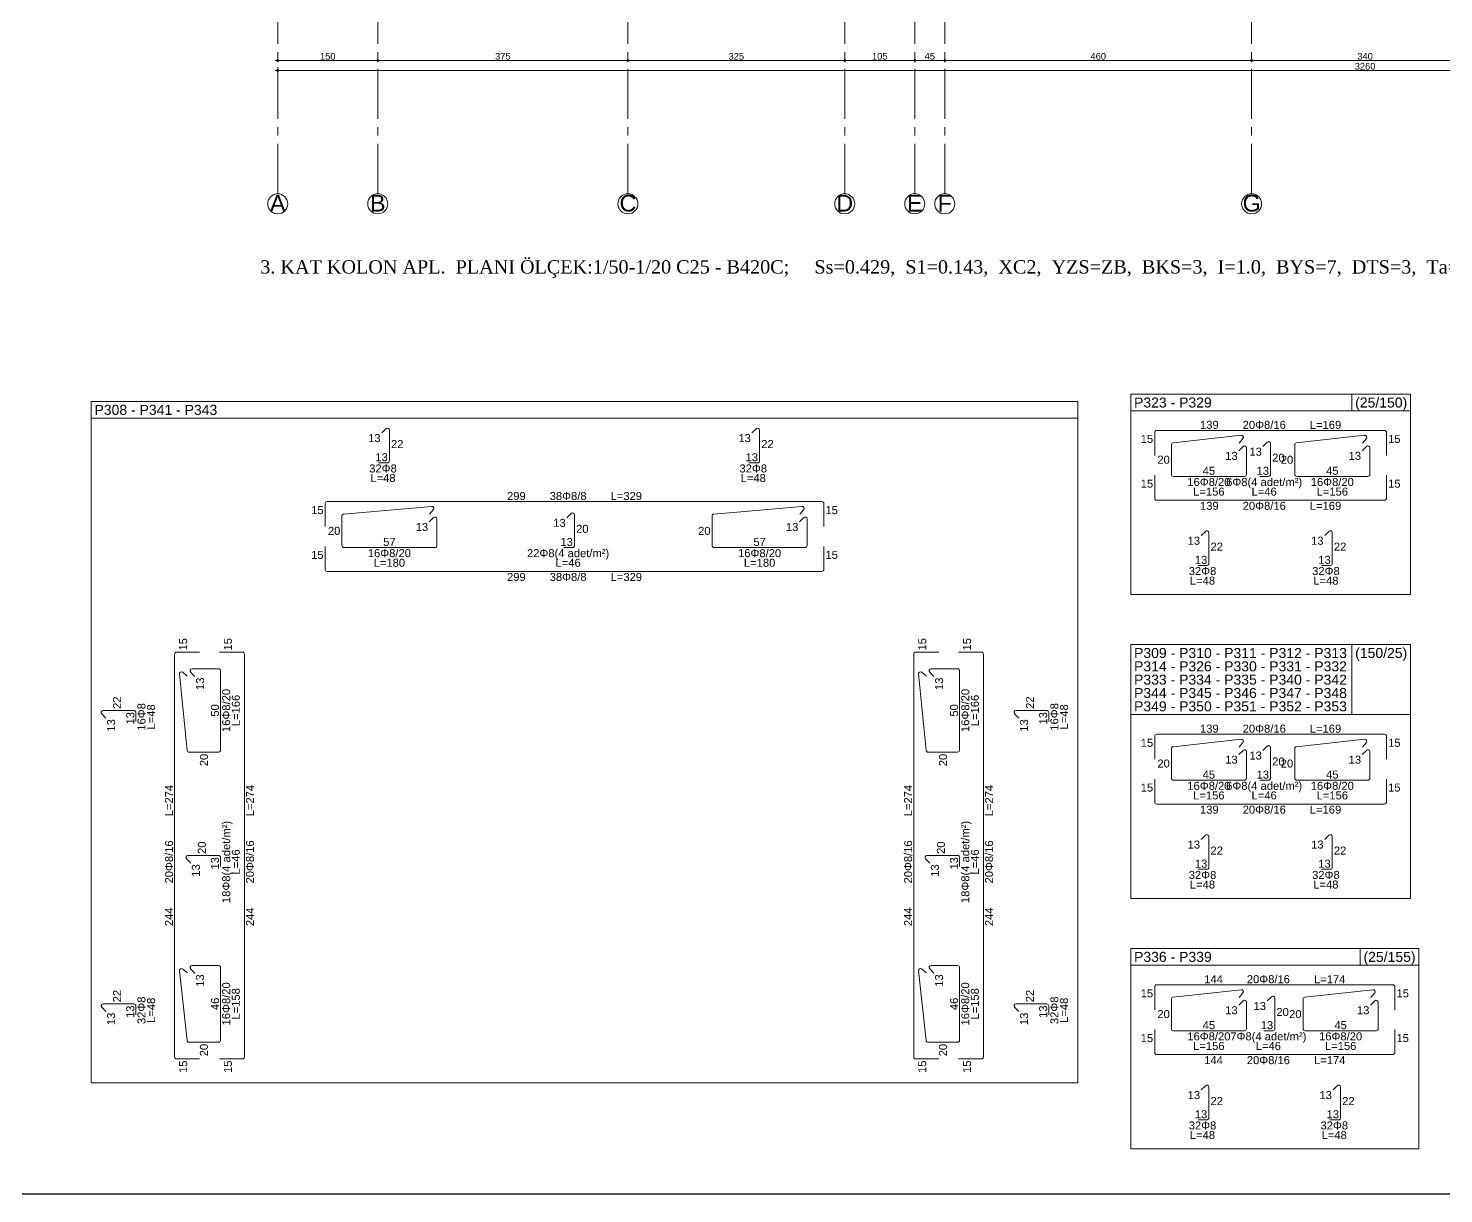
# Model space of a CAD drawing. Header units: millimetres. Extents: x 2232 to 85269, y -3593 to 5869.
# Drawn here: x 32488 to 34610, y 1369 to 3116 of the extents above; entities that cross this region are included whole.
import ezdxf

# ---------------------------------------------------------------- set-up
doc = ezdxf.new("R2010")
doc.units = ezdxf.units.MM
doc.linetypes.add('CENTER2', pattern=[112.5, 75, -12.5, 12.5, -12.5])
doc.linetypes.add('DASHDOT2', pattern=[12.7, 6.35, -3.175, 0, -3.175])
doc.layers.add('aks', color=251, linetype='DASHDOT2', lineweight=35)
for name, color, linetype in [('Donatı Topl. Uzun. Yazısı', 7, 'Continuous'), ('Donatı Uz. Yazısı', 7, 'Continuous'), ('Donatı Yazısı', 7, 'Continuous'), ('Donatı Çizgisi', 7, 'Continuous'), ('Kolon', 7, 'Continuous'), ('Standart', 7, 'Continuous'), ('Ölçülendirme', 7, 'Continuous')]:
    doc.layers.add(name, color=color, linetype=linetype)
doc.styles.add('arial_1_18', font='arial.ttf', dxfattribs={"height": 0.2})
doc.styles.add('times new roman_1_18', font='times.ttf', dxfattribs={"height": 0.2})

# ---------------------------------------------------------------- blocks, each defined once
blk = doc.blocks.new('IDE999Entity6987')
at = {"layer": 'Donatı Çizgisi', "color": 1, "linetype": 'Continuous', "lineweight": 5}
for points in [[(27731.1, 2802.6), (27731.1, 2768.1)], [(28075.6, 2805.6), (27734.1, 2805.6)], [(28078.6, 2768.1), (28078.6, 2802.6)], [(27899.7, 2787.8), (27893.4, 2781.5)], [(27904.8, 2739.7), (27904.8, 2785.7)], [(27731.1, 2738.5), (27731.1, 2704)], [(28078.6, 2704), (28078.6, 2738.5)], [(27888.6, 2736.7), (27901.8, 2736.7)], [(27734.1, 2701), (28075.6, 2701)], [(27807.2, 2654.3), (27800.9, 2647.9)], [(27992.2, 2654.3), (27985.9, 2647.9)], [(27812.3, 2606.2), (27812.3, 2652.2)], [(27997.3, 2606.2), (27997.3, 2652.2)], [(27796.1, 2603.2), (27809.3, 2603.2)], [(27981.1, 2603.2), (27994.3, 2603.2)]]:
    blk.add_lwpolyline(points, dxfattribs=at)
at = {"layer": 'Donatı Çizgisi', "color": 5, "linetype": 'Continuous', "lineweight": 5}
for points in [[(27756.1, 2784), (27756.1, 2739.7)], [(27860.7, 2798.3), (27758.8, 2787)], [(27863.5, 2781.6), (27857.1, 2775.2)], [(27857.8, 2786.4), (27863.4, 2793.5)], [(27941.1, 2784), (27941.1, 2739.7)], [(28045.7, 2798.3), (27943.8, 2787)], [(28048.5, 2781.6), (28042.1, 2775.2)], [(28042.8, 2786.4), (28048.4, 2793.5)], [(27868.6, 2739.7), (27868.6, 2779.5)], [(28053.6, 2739.7), (28053.6, 2779.5)], [(27759.1, 2736.7), (27865.6, 2736.7)], [(27944.1, 2736.7), (28050.6, 2736.7)]]:
    blk.add_lwpolyline(points, dxfattribs=at)
at = {"layer": 'Donatı Çizgisi', "color": 1, "linetype": 'Continuous', "lineweight": 5}
for centre, start, end in [((27734.1, 2802.6), 90, 180), ((28075.6, 2802.6), 360, 90), ((27901.8, 2785.7), 0, 135), ((27901.8, 2739.7), 270, 0), ((27734.1, 2704), 180, 270), ((28075.6, 2704), 270, 0), ((27809.3, 2652.2), 0, 135), ((27994.3, 2652.2), 0, 135), ((27809.3, 2606.2), 270, 0), ((27994.3, 2606.2), 270, 0)]:
    blk.add_arc(centre, 3, start, end, dxfattribs=at)
at = {"layer": 'Donatı Çizgisi', "color": 5, "linetype": 'Continuous', "lineweight": 5}
for centre, start, end in [((27759.1, 2784), 96.3402, 180), ((27861, 2795.3), 321.3402, 96.3402), ((27865.6, 2779.5), 0, 135), ((27944.1, 2784), 96.3402, 180), ((28046, 2795.3), 321.3402, 96.3402), ((28050.6, 2779.5), 0, 135), ((27759.1, 2739.7), 180, 270), ((27865.6, 2739.7), 270, 0), ((27944.1, 2739.7), 180, 270), ((28050.6, 2739.7), 270, 0)]:
    blk.add_arc(centre, 3, start, end, dxfattribs=at)
at = {"layer": 'Standart', "color": 1, "linetype": 'Continuous', "lineweight": 5}
for points in [[(27695.1, 2835), (27695.1, 2860)], [(27695.1, 2860), (28114.6, 2860)], [(28026.6, 2860), (28026.6, 2835)], [(28114.6, 2860), (28114.6, 2835)], [(27695.1, 2835), (28114.6, 2835)], [(27695.1, 2559.4), (27695.1, 2835)], [(28114.6, 2835), (28114.6, 2559.4)], [(28114.6, 2559.4), (27695.1, 2559.4)]]:
    blk.add_lwpolyline(points, dxfattribs=at)
at = {"layer": 'Donatı Topl. Uzun. Yazısı', "color": 1, "linetype": 'Continuous', "lineweight": 5, "style": 'arial_1_18'}
for s, p in [('L=169', (27963.6, 2808)), ('L=156', (27788.8, 2707.9)), ('L=46', (27876.3, 2707.9)), ('L=156', (27973.8, 2707.9)), ('L=169', (27963.6, 2686.6)), ('L=48', (27783.8, 2574.4)), ('L=48', (27968.8, 2574.4))]:
    blk.add_text(s, height=12, rotation=360, dxfattribs=at).set_placement(p)
at = {"layer": 'Donatı Uz. Yazısı', "color": 1, "linetype": 'Continuous', "lineweight": 5, "style": 'arial_1_18'}
for s, p in [('139', (27799, 2808)), ('15', (27710.1, 2786.9)), ('13', (27873, 2767.8)), ('15', (28081, 2786.9)), ('20', (27735.1, 2755.7)), ('13', (27836.8, 2761.5)), ('20', (27907.2, 2758.8)), ('20', (27920.1, 2755.7)), ('13', (28021.8, 2761.5)), ('45', (27803, 2739.1)), ('13', (27883.8, 2739.1)), ('45', (27988, 2739.1)), ('15', (27710.1, 2719.8)), ('15', (28081, 2719.8)), ('139', (27799, 2686.6)), ('13', (27780.5, 2634.2)), ('22', (27814.7, 2625.3)), ('13', (27965.5, 2634.2)), ('22', (27999.7, 2625.3)), ('13', (27791.3, 2605.6)), ('13', (27976.3, 2605.6))]:
    blk.add_text(s, height=12, rotation=360, dxfattribs=at).set_placement(p)
at = {"layer": 'Donatı Yazısı', "color": 1, "linetype": 'Continuous', "lineweight": 5, "style": 'arial_1_18'}
for s, p in [('20Φ8/16', (27863, 2808)), ('16Φ8/20', (27780, 2722.3)), ('6Φ8(4 adet/m²)', (27838.2, 2722.3)), ('16Φ8/20', (27965, 2722.3)), ('20Φ8/16', (27863, 2686.6)), ('32Φ8', (27782.1, 2588.8)), ('32Φ8', (27967.1, 2588.8))]:
    blk.add_text(s, height=12, rotation=360, dxfattribs=at).set_placement(p)
at = {"layer": 'Standart', "color": 1, "linetype": 'Continuous', "lineweight": 5, "style": 'arial_1_18'}
for s, p in [('P323 - P329', (27700.1, 2840)), ('(25/150)', (28031.6, 2840))]:
    blk.add_text(s, height=15, dxfattribs=at).set_placement(p)
blk = doc.blocks.new('IDE999Entity6988')
at = {"layer": 'Donatı Çizgisi', "color": 1, "linetype": 'Continuous', "lineweight": 5}
for points in [[(27731.1, 2347), (27731.1, 2312.5)], [(28075.6, 2350), (27734.1, 2350)], [(28078.6, 2312.5), (28078.6, 2347)], [(27899.7, 2332.2), (27893.4, 2325.8)], [(27904.8, 2284.1), (27904.8, 2330.1)], [(27731.1, 2282.9), (27731.1, 2248.4)], [(27888.6, 2281.1), (27901.8, 2281.1)], [(28078.6, 2248.4), (28078.6, 2282.9)], [(27734.1, 2245.4), (28075.6, 2245.4)], [(27807.2, 2198.6), (27800.9, 2192.3)], [(27812.3, 2150.5), (27812.3, 2196.5)], [(27992.2, 2198.6), (27985.9, 2192.3)], [(27997.3, 2150.5), (27997.3, 2196.5)], [(27796.1, 2147.5), (27809.3, 2147.5)], [(27981.1, 2147.5), (27994.3, 2147.5)]]:
    blk.add_lwpolyline(points, dxfattribs=at)
at = {"layer": 'Donatı Çizgisi', "color": 5, "linetype": 'Continuous', "lineweight": 5}
for points in [[(27860.7, 2342.7), (27758.8, 2331.3)], [(27857.8, 2330.8), (27863.4, 2337.8)], [(28045.7, 2342.7), (27943.8, 2331.3)], [(28042.8, 2330.8), (28048.4, 2337.8)], [(27756.1, 2328.4), (27756.1, 2284.1)], [(27863.5, 2325.9), (27857.1, 2319.6)], [(27868.6, 2284.1), (27868.6, 2323.8)], [(27941.1, 2328.4), (27941.1, 2284.1)], [(28048.5, 2325.9), (28042.1, 2319.6)], [(28053.6, 2284.1), (28053.6, 2323.8)], [(27759.1, 2281.1), (27865.6, 2281.1)], [(27944.1, 2281.1), (28050.6, 2281.1)]]:
    blk.add_lwpolyline(points, dxfattribs=at)
at = {"layer": 'Donatı Çizgisi', "color": 1, "linetype": 'Continuous', "lineweight": 5}
for centre, start, end in [((27734.1, 2347), 90, 180), ((28075.6, 2347), 0, 90), ((27901.8, 2330.1), 0, 135), ((27901.8, 2284.1), 270, 0), ((27734.1, 2248.4), 180, 270), ((28075.6, 2248.4), 270, 0), ((27809.3, 2196.5), 0, 135), ((27994.3, 2196.5), 0, 135), ((27809.3, 2150.5), 270, 0), ((27994.3, 2150.5), 270, 0)]:
    blk.add_arc(centre, 3, start, end, dxfattribs=at)
at = {"layer": 'Donatı Çizgisi', "color": 5, "linetype": 'Continuous', "lineweight": 5}
for centre, start, end in [((27861, 2339.7), 321.3402, 96.3402), ((28046, 2339.7), 321.3402, 96.3402), ((27759.1, 2328.4), 96.3402, 180), ((27865.6, 2323.8), 0, 135), ((27944.1, 2328.4), 96.3402, 180), ((28050.6, 2323.8), 0, 135), ((27759.1, 2284.1), 180, 270), ((27865.6, 2284.1), 270, 0), ((27944.1, 2284.1), 180, 270), ((28050.6, 2284.1), 270, 0)]:
    blk.add_arc(centre, 3, start, end, dxfattribs=at)
at = {"layer": 'Standart', "color": 1, "linetype": 'Continuous', "lineweight": 5}
for points in [[(27695.1, 2379.4), (27695.1, 2484.4)], [(27695.1, 2484.4), (28114.6, 2484.4)], [(28026.6, 2484.4), (28026.6, 2379.4)], [(28114.6, 2484.4), (28114.6, 2379.4)], [(27695.1, 2379.4), (28114.6, 2379.4)], [(27695.1, 2103.7), (27695.1, 2379.4)], [(28114.6, 2379.4), (28114.6, 2103.7)], [(28114.6, 2103.7), (27695.1, 2103.7)]]:
    blk.add_lwpolyline(points, dxfattribs=at)
at = {"layer": 'Donatı Topl. Uzun. Yazısı', "color": 1, "linetype": 'Continuous', "lineweight": 5, "style": 'arial_1_18'}
for s, p in [('L=169', (27963.6, 2352.4)), ('L=156', (27788.8, 2252.3)), ('L=46', (27876.3, 2252.3)), ('L=156', (27973.8, 2252.3)), ('L=169', (27963.6, 2231)), ('L=48', (27783.8, 2118.7)), ('L=48', (27968.8, 2118.7))]:
    blk.add_text(s, height=12, rotation=360, dxfattribs=at).set_placement(p)
at = {"layer": 'Donatı Uz. Yazısı', "color": 1, "linetype": 'Continuous', "lineweight": 5, "style": 'arial_1_18'}
for s, p in [('139', (27799, 2352.4)), ('15', (27710.1, 2331.2)), ('15', (28081, 2331.2)), ('13', (27836.8, 2305.9)), ('13', (27873, 2312.1)), ('20', (27907.2, 2303.2)), ('13', (28021.8, 2305.9)), ('20', (27735.1, 2300.1)), ('45', (27803, 2283.5)), ('13', (27883.8, 2283.5)), ('20', (27920.1, 2300.1)), ('45', (27988, 2283.5)), ('15', (27710.1, 2264.1)), ('15', (28081, 2264.1)), ('139', (27799, 2231)), ('13', (27780.5, 2178.6)), ('13', (27965.5, 2178.6)), ('22', (27814.7, 2169.6)), ('22', (27999.7, 2169.6)), ('13', (27791.3, 2149.9)), ('13', (27976.3, 2149.9))]:
    blk.add_text(s, height=12, rotation=360, dxfattribs=at).set_placement(p)
at = {"layer": 'Donatı Yazısı', "color": 1, "linetype": 'Continuous', "lineweight": 5, "style": 'arial_1_18'}
for s, p in [('20Φ8/16', (27863, 2352.4)), ('16Φ8/20', (27780, 2266.7)), ('6Φ8(4 adet/m²)', (27838.2, 2266.7)), ('16Φ8/20', (27965, 2266.7)), ('20Φ8/16', (27863, 2231)), ('32Φ8', (27782.1, 2133.1)), ('32Φ8', (27967.1, 2133.1))]:
    blk.add_text(s, height=12, rotation=360, dxfattribs=at).set_placement(p)
at = {"layer": 'Standart', "color": 1, "linetype": 'Continuous', "lineweight": 5, "style": 'arial_1_18'}
for s, p in [('P309 - P310 - P311 - P312 - P313', (27700.1, 2464.4)), ('(150/25)', (28031.6, 2464.4)), ('P314 - P326 - P330 - P331 - P332', (27700.1, 2444.4)), ('P333 - P334 - P335 - P340 - P342', (27700.1, 2424.4)), ('P344 - P345 - P346 - P347 - P348', (27700.1, 2404.4)), ('P349 - P350 - P351 - P352 - P353', (27700.1, 2384.4))]:
    blk.add_text(s, height=15, dxfattribs=at).set_placement(p)
blk = doc.blocks.new('IDE999Entity6989')
at = {"layer": 'Donatı Çizgisi', "color": 1, "linetype": 'Continuous', "lineweight": 5}
for points in [[(28088.1, 1974.3), (27734.1, 1974.3)], [(27731.1, 1971.3), (27731.1, 1936.8)], [(27906, 1956.5), (27899.6, 1950.2)], [(27911.1, 1908.4), (27911.1, 1954.4)], [(28091.1, 1936.8), (28091.1, 1971.3)], [(27731.1, 1907.2), (27731.1, 1872.7)], [(27894.8, 1905.4), (27908.1, 1905.4)], [(28091.1, 1872.7), (28091.1, 1907.2)], [(27734.1, 1869.7), (28088.1, 1869.7)], [(27807.2, 1823), (27800.9, 1816.6)], [(27812.3, 1774.8), (27812.3, 1820.9)], [(28004.7, 1823), (27998.4, 1816.6)], [(28009.8, 1774.8), (28009.8, 1820.9)], [(27796.1, 1771.8), (27809.3, 1771.8)], [(27993.6, 1771.8), (28006.8, 1771.8)]]:
    blk.add_lwpolyline(points, dxfattribs=at)
at = {"layer": 'Donatı Çizgisi', "color": 5, "linetype": 'Continuous', "lineweight": 5}
for points in [[(27756.1, 1952.7), (27756.1, 1908.4)], [(27860.7, 1967), (27758.8, 1955.7)], [(27857.8, 1955.1), (27863.4, 1962.2)], [(27953.6, 1952.7), (27953.6, 1908.4)], [(28058.2, 1967), (27956.3, 1955.7)], [(28055.3, 1955.1), (28060.9, 1962.2)], [(27863.5, 1950.3), (27857.1, 1943.9)], [(27868.6, 1908.4), (27868.6, 1948.2)], [(28061, 1950.3), (28054.6, 1943.9)], [(28066.1, 1908.4), (28066.1, 1948.2)], [(27759.1, 1905.4), (27865.6, 1905.4)], [(27956.6, 1905.4), (28063.1, 1905.4)]]:
    blk.add_lwpolyline(points, dxfattribs=at)
at = {"layer": 'Donatı Çizgisi', "color": 1, "linetype": 'Continuous', "lineweight": 5}
for centre, start, end in [((27734.1, 1971.3), 90, 180), ((28088.1, 1971.3), 0, 90), ((27908.1, 1954.4), 0, 135), ((27908.1, 1908.4), 270, 0), ((27734.1, 1872.7), 180, 270), ((28088.1, 1872.7), 270, 0), ((27809.3, 1820.9), 0, 135), ((28006.8, 1820.9), 0, 135), ((27809.3, 1774.8), 270, 0), ((28006.8, 1774.8), 270, 0)]:
    blk.add_arc(centre, 3, start, end, dxfattribs=at)
at = {"layer": 'Donatı Çizgisi', "color": 5, "linetype": 'Continuous', "lineweight": 5}
for centre, start, end in [((27759.1, 1952.7), 96.3402, 180), ((27861, 1964), 321.3402, 96.3402), ((27956.6, 1952.7), 96.3402, 180), ((28058.5, 1964), 321.3402, 96.3402), ((27865.6, 1948.2), 0, 135), ((28063.1, 1948.2), 0, 135), ((27759.1, 1908.4), 180, 270), ((27865.6, 1908.4), 270, 0), ((27956.6, 1908.4), 180, 270), ((28063.1, 1908.4), 270, 0)]:
    blk.add_arc(centre, 3, start, end, dxfattribs=at)
at = {"layer": 'Standart', "color": 1, "linetype": 'Continuous', "lineweight": 5}
for points in [[(27695.1, 2003.7), (27695.1, 2028.7)], [(27695.1, 2028.7), (28127.1, 2028.7)], [(28039.1, 2028.7), (28039.1, 2003.7)], [(28127.1, 2028.7), (28127.1, 2003.7)], [(27695.1, 2003.7), (28127.1, 2003.7)], [(27695.1, 1728.1), (27695.1, 2003.7)], [(28127.1, 2003.7), (28127.1, 1728.1)], [(28127.1, 1728.1), (27695.1, 1728.1)]]:
    blk.add_lwpolyline(points, dxfattribs=at)
at = {"layer": 'Donatı Topl. Uzun. Yazısı', "color": 1, "linetype": 'Continuous', "lineweight": 5, "style": 'arial_1_18'}
for s, p in [('L=174', (27969.9, 1976.7)), ('L=156', (27788.8, 1876.6)), ('L=46', (27882.6, 1876.6)), ('L=156', (27986.3, 1876.6)), ('L=174', (27969.9, 1855.3)), ('L=48', (27783.8, 1743)), ('L=48', (27981.3, 1743))]:
    blk.add_text(s, height=12, rotation=360, dxfattribs=at).set_placement(p)
at = {"layer": 'Donatı Uz. Yazısı', "color": 1, "linetype": 'Continuous', "lineweight": 5, "style": 'arial_1_18'}
for s, p in [('144', (27805.3, 1976.7)), ('15', (27710.1, 1955.5)), ('15', (28093.5, 1955.5)), ('20', (27735.1, 1924.4)), ('13', (27836.8, 1930.2)), ('13', (27879.3, 1936.5)), ('20', (27913.5, 1927.5)), ('20', (27932.6, 1924.4)), ('13', (28034.3, 1930.2)), ('45', (27803, 1907.8)), ('13', (27890.1, 1907.8)), ('45', (28000.5, 1907.8)), ('15', (27710.1, 1888.4)), ('15', (28093.5, 1888.4)), ('144', (27805.3, 1855.3)), ('13', (27780.5, 1802.9)), ('22', (27814.7, 1794)), ('13', (27978, 1802.9)), ('22', (28012.2, 1794)), ('13', (27791.3, 1774.2)), ('13', (27988.8, 1774.2))]:
    blk.add_text(s, height=12, rotation=360, dxfattribs=at).set_placement(p)
at = {"layer": 'Donatı Yazısı', "color": 1, "linetype": 'Continuous', "lineweight": 5, "style": 'arial_1_18'}
for s, p in [('20Φ8/16', (27869.2, 1976.7)), ('16Φ8/20', (27780, 1891)), ('7Φ8(4 adet/m²)', (27844.5, 1891)), ('16Φ8/20', (27977.5, 1891)), ('20Φ8/16', (27869.2, 1855.3)), ('32Φ8', (27782.1, 1757.4)), ('32Φ8', (27979.6, 1757.4))]:
    blk.add_text(s, height=12, rotation=360, dxfattribs=at).set_placement(p)
at = {"layer": 'Standart', "color": 1, "linetype": 'Continuous', "lineweight": 5, "style": 'arial_1_18'}
for s, p in [('P336 - P339', (27700.1, 2008.7)), ('(25/155)', (28044.1, 2008.7))]:
    blk.add_text(s, height=15, dxfattribs=at).set_placement(p)
blk = doc.blocks.new('IDE999Entity6992')
at = {"layer": 'Donatı Çizgisi', "color": 1, "linetype": 'Continuous', "lineweight": 5}
for points in [[(28137, 860.9), (28130.7, 854.5)], [(28142.2, 812.7), (28142.2, 858.7)], [(28692, 860.9), (28685.7, 854.5)], [(28697.2, 812.7), (28697.2, 858.7)], [(28125.9, 809.7), (28139.2, 809.7)], [(28680.9, 809.7), (28694.2, 809.7)], [(28045.9, 748.6), (28045.9, 714.1)], [(28790.4, 751.6), (28048.9, 751.6)], [(28793.4, 714.1), (28793.4, 748.6)], [(28414.5, 733.8), (28408.2, 727.5)], [(28419.7, 685.7), (28419.7, 731.7)], [(28045.9, 684.5), (28045.9, 650)], [(28403.4, 682.7), (28416.7, 682.7)], [(28793.4, 650), (28793.4, 684.5)], [(28048.9, 647), (28790.4, 647)], [(27820.2, 522.9), (27820.2, -81.1)], [(27857.7, 525.9), (27823.2, 525.9)], [(27921.8, 525.9), (27887.3, 525.9)], [(27924.8, -81.1), (27924.8, 522.9)], [(28928.1, 522.9), (28928.1, -81.1)], [(28965.6, 525.9), (28931.1, 525.9)], [(29029.7, 525.9), (28995.2, 525.9)], [(29032.7, -81.1), (29032.7, 522.9)], [(27710.9, 433.3), (27717.3, 426.9)], [(27759.1, 438.4), (27713.1, 438.4)], [(27762.1, 422.1), (27762.1, 435.4)], [(29079.4, 433.3), (29085.8, 426.9)], [(29127.6, 438.4), (29081.6, 438.4)], [(29130.6, 422.1), (29130.6, 435.4)], [(27838, 215.8), (27844.4, 209.4)], [(27886.1, 220.9), (27840.1, 220.9)], [(27889.1, 204.6), (27889.1, 217.9)], [(28945.9, 215.8), (28952.3, 209.4)], [(28994, 220.9), (28948, 220.9)], [(28997, 204.6), (28997, 217.9)], [(27710.9, -6.7), (27717.3, -13.1)], [(27759.1, -1.6), (27713.1, -1.6)], [(27762.1, -17.9), (27762.1, -4.6)], [(29079.4, -6.7), (29085.8, -13.1)], [(29127.6, -1.6), (29081.6, -1.6)], [(29130.6, -17.9), (29130.6, -4.6)], [(27823.2, -84.1), (27857.7, -84.1)], [(27887.3, -84.1), (27921.8, -84.1)], [(28931.1, -84.1), (28965.6, -84.1)], [(28995.2, -84.1), (29029.7, -84.1)]]:
    blk.add_lwpolyline(points, dxfattribs=at)
at = {"layer": 'Donatı Çizgisi', "color": 5, "linetype": 'Continuous', "lineweight": 5}
for points in [[(28205.7, 744.5), (28073.6, 732.9)], [(28760.7, 744.5), (28628.6, 732.9)], [(28070.9, 729.9), (28070.9, 685.7)], [(28208.3, 727.6), (28201.9, 721.2)], [(28202.4, 732.7), (28208.2, 739.6)], [(28213.4, 685.7), (28213.4, 725.4)], [(28625.9, 729.9), (28625.9, 685.7)], [(28763.3, 727.6), (28756.9, 721.2)], [(28757.4, 732.7), (28763.2, 739.6)], [(28768.4, 685.7), (28768.4, 725.4)], [(28073.9, 682.7), (28210.4, 682.7)], [(28628.9, 682.7), (28765.4, 682.7)], [(27827.4, 493.1), (27838.8, 378.6)], [(27839.2, 490), (27832.3, 495.7)], [(27844.2, 495.8), (27850.6, 489.4)], [(27886.1, 500.9), (27846.4, 500.9)], [(27889.1, 378.9), (27889.1, 497.9)], [(28935.3, 493.1), (28946.7, 378.6)], [(28947.1, 490), (28940.2, 495.7)], [(28952.1, 495.8), (28958.5, 489.4)], [(28994, 500.9), (28954.3, 500.9)], [(28997, 378.9), (28997, 497.9)], [(27841.8, 375.9), (27886.1, 375.9)], [(28949.7, 375.9), (28994, 375.9)], [(27827.5, 48), (27838.8, -56.4)], [(27839.3, 45), (27832.3, 50.7)], [(27844.2, 50.8), (27850.6, 44.4)], [(27886.1, 55.9), (27846.4, 55.9)], [(27889.1, -56.1), (27889.1, 52.9)], [(28935.4, 48), (28946.7, -56.4)], [(28947.2, 45), (28940.2, 50.7)], [(28952.1, 50.8), (28958.5, 44.4)], [(28994, 55.9), (28954.3, 55.9)], [(28997, -56.1), (28997, 52.9)], [(27841.8, -59.1), (27886.1, -59.1)], [(28949.7, -59.1), (28994, -59.1)]]:
    blk.add_lwpolyline(points, dxfattribs=at)
at = {"layer": 'Donatı Çizgisi', "color": 1, "linetype": 'Continuous', "lineweight": 5}
for centre, start, end in [((28139.2, 858.7), 0, 135), ((28694.2, 858.7), 0, 135), ((28139.2, 812.7), 270, 0), ((28694.2, 812.7), 270, 0), ((28048.9, 748.6), 90, 180), ((28790.4, 748.6), 0, 90), ((28416.7, 731.7), 0, 135), ((28416.7, 685.7), 270, 0), ((28048.9, 650), 180, 270), ((28790.4, 650), 270, 0), ((27823.2, 522.9), 90, 180), ((27921.8, 522.9), 0, 90), ((28931.1, 522.9), 90, 180), ((29029.7, 522.9), 0, 90), ((27713.1, 435.4), 90, 225), ((27759.1, 435.4), 0, 90), ((29081.6, 435.4), 90, 225), ((29127.6, 435.4), 0, 90), ((27840.1, 217.9), 90, 225), ((27886.1, 217.9), 0, 90), ((28948, 217.9), 90, 225), ((28994, 217.9), 0, 90), ((27713.1, -4.6), 90, 225), ((27759.1, -4.6), 0, 90), ((29081.6, -4.6), 90, 225), ((29127.6, -4.6), 0, 90), ((27823.2, -81.1), 180, 270), ((27921.8, -81.1), 270, 0), ((28931.1, -81.1), 180, 270), ((29029.7, -81.1), 270, 0)]:
    blk.add_arc(centre, 3, start, end, dxfattribs=at)
at = {"layer": 'Donatı Çizgisi', "color": 5, "linetype": 'Continuous', "lineweight": 5}
for centre, start, end in [((28205.9, 741.5), 320.0131, 95.0131), ((28760.9, 741.5), 320.0131, 95.0131), ((28073.9, 729.9), 95.0131, 180), ((28210.4, 725.4), 0, 135), ((28628.9, 729.9), 95.0131, 180), ((28765.4, 725.4), 0, 135), ((28073.9, 685.7), 180, 270), ((28210.4, 685.7), 270, 0), ((28628.9, 685.7), 180, 270), ((28765.4, 685.7), 270, 0), ((27830.4, 493.4), 50.7106, 185.7106), ((27846.4, 497.9), 90, 225), ((27886.1, 497.9), 0, 90), ((28938.3, 493.4), 50.7106, 185.7106), ((28954.3, 497.9), 90, 225), ((28994, 497.9), 0, 90), ((27841.8, 378.9), 185.7106, 270), ((27886.1, 378.9), 270, 0), ((28949.7, 378.9), 185.7106, 270), ((28994, 378.9), 270, 0), ((27830.4, 48.3), 51.2034, 186.2034), ((27846.4, 52.9), 90, 225), ((27886.1, 52.9), 0, 90), ((28938.3, 48.3), 51.2034, 186.2034), ((28954.3, 52.9), 90, 225), ((28994, 52.9), 0, 90), ((27841.8, -56.1), 186.2034, 270), ((27886.1, -56.1), 270, 0), ((28949.7, -56.1), 186.2034, 270), ((28994, -56.1), 270, 0)]:
    blk.add_arc(centre, 3, start, end, dxfattribs=at)
at = {"layer": 'Standart', "color": 1, "linetype": 'Continuous', "lineweight": 5}
for points in [[(27695.1, 876.7), (27695.1, 901.7)], [(27695.1, 901.7), (29174.4, 901.7)], [(29174.4, 901.7), (29174.4, 876.7)], [(27695.1, 876.7), (29174.4, 876.7)], [(27695.1, -120.2), (27695.1, 876.7)], [(29174.4, 876.7), (29174.4, -120.2)], [(29174.4, -120.2), (27695.1, -120.2)]]:
    blk.add_lwpolyline(points, dxfattribs=at)
at = {"layer": 'Donatı Topl. Uzun. Yazısı', "color": 1, "linetype": 'Continuous', "lineweight": 5, "style": 'arial_1_18'}
for s, p in [('L=48', (28113.7, 780.9)), ('L=48', (28668.7, 780.9)), ('L=329', (28473.8, 754)), ('L=180', (28118.6, 653.9)), ('L=46', (28391.2, 653.9)), ('L=180', (28673.6, 653.9)), ('L=329', (28473.8, 632.6))]:
    blk.add_text(s, height=12, dxfattribs=at).set_placement(p)
for s, p in [('L=48', (27790.9, 409.9)), ('L=166', (27917.9, 414.9)), ('L=166', (29025.8, 414.9)), ('L=48', (29159.4, 409.9)), ('L=274', (27817.8, 279.7)), ('L=274', (27939.2, 279.7)), ('L=274', (28925.7, 279.7)), ('L=274', (29047.1, 279.7)), ('L=46', (27917.9, 192.4)), ('L=46', (29025.8, 192.4)), ('L=48', (27790.9, -30.1)), ('L=158', (27917.9, -25.1)), ('L=158', (29025.8, -25.1)), ('L=48', (29159.4, -30.1))]:
    blk.add_text(s, height=12, rotation=90, dxfattribs=at).set_placement(p)
at = {"layer": 'Donatı Uz. Yazısı', "color": 1, "linetype": 'Continuous', "lineweight": 5, "style": 'arial_1_18'}
for s, p in [('13', (28110.3, 840.8)), ('13', (28665.3, 840.8)), ('22', (28144.6, 831.9)), ('22', (28699.6, 831.9)), ('13', (28121.1, 812.1)), ('13', (28676.1, 812.1)), ('299', (28318.5, 754)), ('15', (28024.9, 732.8)), ('13', (28387.8, 713.8)), ('20', (28049.9, 701.7)), ('13', (28181.6, 707.5)), ('20', (28422.1, 704.8)), ('20', (28604.9, 701.7)), ('13', (28736.6, 707.5)), ('57', (28132.8, 685.1)), ('13', (28398.6, 685.1)), ('57', (28687.8, 685.1)), ('15', (28795.8, 665.7)), ('299', (28318.5, 632.6))]:
    blk.add_text(s, height=12, dxfattribs=at).set_placement(p)
for s, rotation, p in [('15', 360, (28795.8, 732.8)), ('15', 360, (28024.9, 665.7)), ('15', 90, (27839, 528.3)), ('15', 90, (27906.1, 528.3)), ('15', 90, (28946.9, 528.3)), ('15', 90, (29014, 528.3)), ('13', 90, (27864.3, 469.1)), ('13', 90, (28972.2, 469.1)), ('22', 90, (27739.9, 440.8)), ('50', 90, (27886.7, 429.1)), ('50', 90, (28994.6, 429.1)), ('22', 90, (29108.4, 440.8)), ('13', 90, (27731, 406.6)), ('13', 90, (27759.7, 417.3)), ('13', 90, (29099.5, 406.6)), ('13', 90, (29128.2, 417.3)), ('20', 90, (27870.1, 354.8)), ('20', 90, (28978, 354.8)), ('20', 90, (27867, 223.3)), ('20', 90, (28974.9, 223.3)), ('13', 90, (27886.7, 199.8)), ('13', 90, (28994.6, 199.8)), ('13', 90, (27858, 189.1)), ('13', 90, (28965.9, 189.1)), ('244', 90, (27817.8, 115)), ('244', 90, (27939.2, 115)), ('244', 90, (28925.7, 115)), ('244', 90, (29047.1, 115)), ('13', 90, (27864.3, 24.1)), ('13', 90, (28972.2, 24.1)), ('22', 90, (27739.9, 0.8)), ('46', 90, (27886.7, -10.9)), ('46', 90, (28994.6, -10.9)), ('22', 90, (29108.4, 0.8)), ('13', 90, (27731, -33.4)), ('13', 90, (27759.7, -22.7)), ('13', 90, (29099.5, -33.4)), ('13', 90, (29128.2, -22.7)), ('20', 90, (27870.1, -80.2)), ('20', 90, (28978, -80.2)), ('15', 90, (27839, -105.2)), ('15', 90, (27906.1, -105.2)), ('15', 90, (28946.9, -105.2)), ('15', 90, (29014, -105.2))]:
    blk.add_text(s, height=12, rotation=rotation, dxfattribs=at).set_placement(p)
at = {"layer": 'Donatı Yazısı', "color": 1, "linetype": 'Continuous', "lineweight": 5, "style": 'arial_1_18'}
for s, p in [('32Φ8', (28111.9, 795.3)), ('32Φ8', (28666.9, 795.3)), ('38Φ8/8', (28382.4, 754)), ('16Φ8/20', (28109.8, 668.3)), ('22Φ8(4 adet/m²)', (28348.4, 668.3)), ('16Φ8/20', (28664.8, 668.3)), ('38Φ8/8', (28382.4, 632.6))]:
    blk.add_text(s, height=12, dxfattribs=at).set_placement(p)
for s, p in [('16Φ8/20', (27903.5, 406.1)), ('16Φ8/20', (29011.4, 406.1)), ('16Φ8', (27776.5, 408.1)), ('16Φ8', (29145, 408.1)), ('18Φ8(4 adet/m²)', (27903.5, 149.6)), ('18Φ8(4 adet/m²)', (29011.4, 149.6)), ('20Φ8/16', (27817.8, 179)), ('20Φ8/16', (27939.2, 179)), ('20Φ8/16', (28925.7, 179)), ('20Φ8/16', (29047.1, 179)), ('16Φ8/20', (27903.5, -33.9)), ('16Φ8/20', (29011.4, -33.9)), ('32Φ8', (27776.5, -31.9)), ('32Φ8', (29145, -31.9))]:
    blk.add_text(s, height=12, rotation=90, dxfattribs=at).set_placement(p)
at = {"layer": 'Standart', "color": 1, "linetype": 'Continuous', "lineweight": 5, "style": 'arial_1_18'}
blk.add_text('P308 - P341 - P343', height=15, dxfattribs=at).set_placement((27700.1, 881.7))
blk = doc.blocks.new('IDE999Entity6996')
at = {"layer": 'aks', "color": 250, "linetype": 'CENTER2', "lineweight": 5}
blk.add_lwpolyline([(24980.6, -100), (24980.6, 200)], dxfattribs=at)
at = {"layer": 'aks', "color": 30, "linetype": 'Continuous', "lineweight": 5}
blk.add_circle((24980.6, -115), 15, dxfattribs=at)
at = {"layer": 'aks', "color": 1, "linetype": 'Continuous', "lineweight": 5, "style": 'arial_1_18'}
blk.add_text('E', height=25, dxfattribs=at).set_placement((24969, -126.6))
blk = doc.blocks.new('IDE999Entity7003')
at = {"layer": 'aks', "color": 250, "linetype": 'CENTER2', "lineweight": 5}
blk.add_lwpolyline([(25485.6, -100), (25485.6, 200)], dxfattribs=at)
at = {"layer": 'aks', "color": 30, "linetype": 'Continuous', "lineweight": 5}
blk.add_circle((25485.6, -115), 15, dxfattribs=at)
at = {"layer": 'aks', "color": 1, "linetype": 'Continuous', "lineweight": 5, "style": 'arial_1_18'}
blk.add_text('G', height=25, dxfattribs=at).set_placement((25472.1, -126.6))
blk = doc.blocks.new('IDE999Entity7004')
at = {"layer": 'aks', "color": 250, "linetype": 'CENTER2', "lineweight": 5}
blk.add_lwpolyline([(24875.6, -100), (24875.6, 200)], dxfattribs=at)
at = {"layer": 'aks', "color": 30, "linetype": 'Continuous', "lineweight": 5}
blk.add_circle((24875.6, -115), 15, dxfattribs=at)
at = {"layer": 'aks', "color": 1, "linetype": 'Continuous', "lineweight": 5, "style": 'arial_1_18'}
blk.add_text('D', height=25, dxfattribs=at).set_placement((24863, -126.6))
blk = doc.blocks.new('IDE999Entity7005')
at = {"layer": 'aks', "color": 250, "linetype": 'CENTER2', "lineweight": 5}
blk.add_lwpolyline([(25025.6, -100), (25025.6, 200)], dxfattribs=at)
at = {"layer": 'aks', "color": 30, "linetype": 'Continuous', "lineweight": 5}
blk.add_circle((25025.6, -115), 15, dxfattribs=at)
at = {"layer": 'aks', "color": 1, "linetype": 'Continuous', "lineweight": 5, "style": 'arial_1_18'}
blk.add_text('F', height=25, dxfattribs=at).set_placement((25015, -126.6))
blk = doc.blocks.new('IDE999Entity7006')
at = {"layer": 'aks', "color": 250, "linetype": 'CENTER2', "lineweight": 5}
blk.add_lwpolyline([(24550.6, -100), (24550.6, 200)], dxfattribs=at)
at = {"layer": 'aks', "color": 30, "linetype": 'Continuous', "lineweight": 5}
blk.add_circle((24550.6, -115), 15, dxfattribs=at)
at = {"layer": 'aks', "color": 1, "linetype": 'Continuous', "lineweight": 5, "style": 'arial_1_18'}
blk.add_text('C', height=25, dxfattribs=at).set_placement((24538, -126.6))
blk = doc.blocks.new('IDE999Entity7015')
at = {"layer": 'aks', "color": 250, "linetype": 'CENTER2', "lineweight": 5}
blk.add_lwpolyline([(24025.6, -100), (24025.6, 200)], dxfattribs=at)
at = {"layer": 'aks', "color": 30, "linetype": 'Continuous', "lineweight": 5}
blk.add_circle((24025.6, -115), 15, dxfattribs=at)
at = {"layer": 'aks', "color": 1, "linetype": 'Continuous', "lineweight": 5, "style": 'arial_1_18'}
blk.add_text('A', height=25, dxfattribs=at).set_placement((24014, -126.6))
blk = doc.blocks.new('IDE999Entity7016')
at = {"layer": 'aks', "color": 250, "linetype": 'CENTER2', "lineweight": 5}
blk.add_lwpolyline([(24175.6, -100), (24175.6, 200)], dxfattribs=at)
at = {"layer": 'aks', "color": 30, "linetype": 'Continuous', "lineweight": 5}
blk.add_circle((24175.6, -115), 15, dxfattribs=at)
at = {"layer": 'aks', "color": 1, "linetype": 'Continuous', "lineweight": 5, "style": 'arial_1_18'}
blk.add_text('B', height=25, dxfattribs=at).set_placement((24164, -126.6))

msp = doc.modelspace()

# ---------------------------------------------------------------- linework, layer by layer
msp.add_line((3332.4, 1368.7), (79990.7, 1368.7))
at = {"layer": 'Ölçülendirme', "color": 5, "linetype": 'Continuous', "lineweight": 5}
for points in [[(32857.7, 3068.2), (36125.7, 3068.2)], [(32861.7, 3073.2), (32861.7, 3065.7)], [(32861.7, 3058.2), (32861.7, 3050.7)], [(33011.7, 3073.2), (33011.7, 3065.7)], [(33386.7, 3073.2), (33386.7, 3065.7)], [(33711.7, 3073.2), (33711.7, 3065.7)], [(33816.7, 3073.2), (33816.7, 3065.7)], [(33861.7, 3073.2), (33861.7, 3065.7)], [(34321.7, 3073.2), (34321.7, 3065.7)], [(32857.7, 3053.2), (36125.7, 3053.2)]]:
    msp.add_lwpolyline(points, dxfattribs=at)
for centre in [(32861.7, 3068.2), (33011.7, 3068.2), (33386.7, 3068.2), (33711.7, 3068.2), (33816.7, 3068.2), (33861.7, 3068.2), (34321.7, 3068.2), (32861.7, 3053.2)]:
    msp.add_circle(centre, 1.5, dxfattribs=at)

# ---------------------------------------------------------------- block references
at = {"layer": 'aks'}
for name in ['IDE999Entity7015', 'IDE999Entity7016', 'IDE999Entity7006', 'IDE999Entity7004', 'IDE999Entity6996', 'IDE999Entity7005', 'IDE999Entity7003']:
    msp.add_blockref(name, (8836.1, 2968.2), dxfattribs=at)
at = {"layer": 'Kolon'}
for name, p in [('IDE999Entity6987', (6445.3, -292.3)), ('IDE999Entity6992', (4887, 1655)), ('IDE999Entity6988', (6445.3, -292.3)), ('IDE999Entity6989', (6445.3, -292.3))]:
    msp.add_blockref(name, p, dxfattribs=at)

# ---------------------------------------------------------------- texts
at = {"layer": 'Standart', "color": 1, "linetype": 'Continuous', "lineweight": 5, "style": 'times new roman_1_18'}
msp.add_text('3. KAT KOLON APL.  PLANI ÖLÇEK:1/50-1/20 C25 - B420C;     Ss=0.429,  S1=0.143,  XC2,  YZS=ZB,  BKS=3,  I=1.0,  BYS=7,  DTS=3,  Ta=0.06, Tb=0.30,  RX=4.7,  RY=4.7,  DX=2.5,  DY=2.5', height=20, dxfattribs=at).set_placement((32835.6, 2748.6))
at = {"layer": 'Ölçülendirme', "color": 5, "linetype": 'Continuous', "lineweight": 5, "style": 'arial_1_18'}
for s, p in [('150', (32925.1, 3069.4)), ('375', (33187.6, 3069.4)), ('325', (33537.6, 3069.4)), ('105', (33752.6, 3069.4)), ('45', (33831.5, 3069.4)), ('460', (34080.1, 3069.4)), ('340', (34480.1, 3069.4)), ('3260', (34476.2, 3054.4))]:
    msp.add_text(s, height=10, dxfattribs=at).set_placement(p)

doc.saveas('drawing.dxf')
